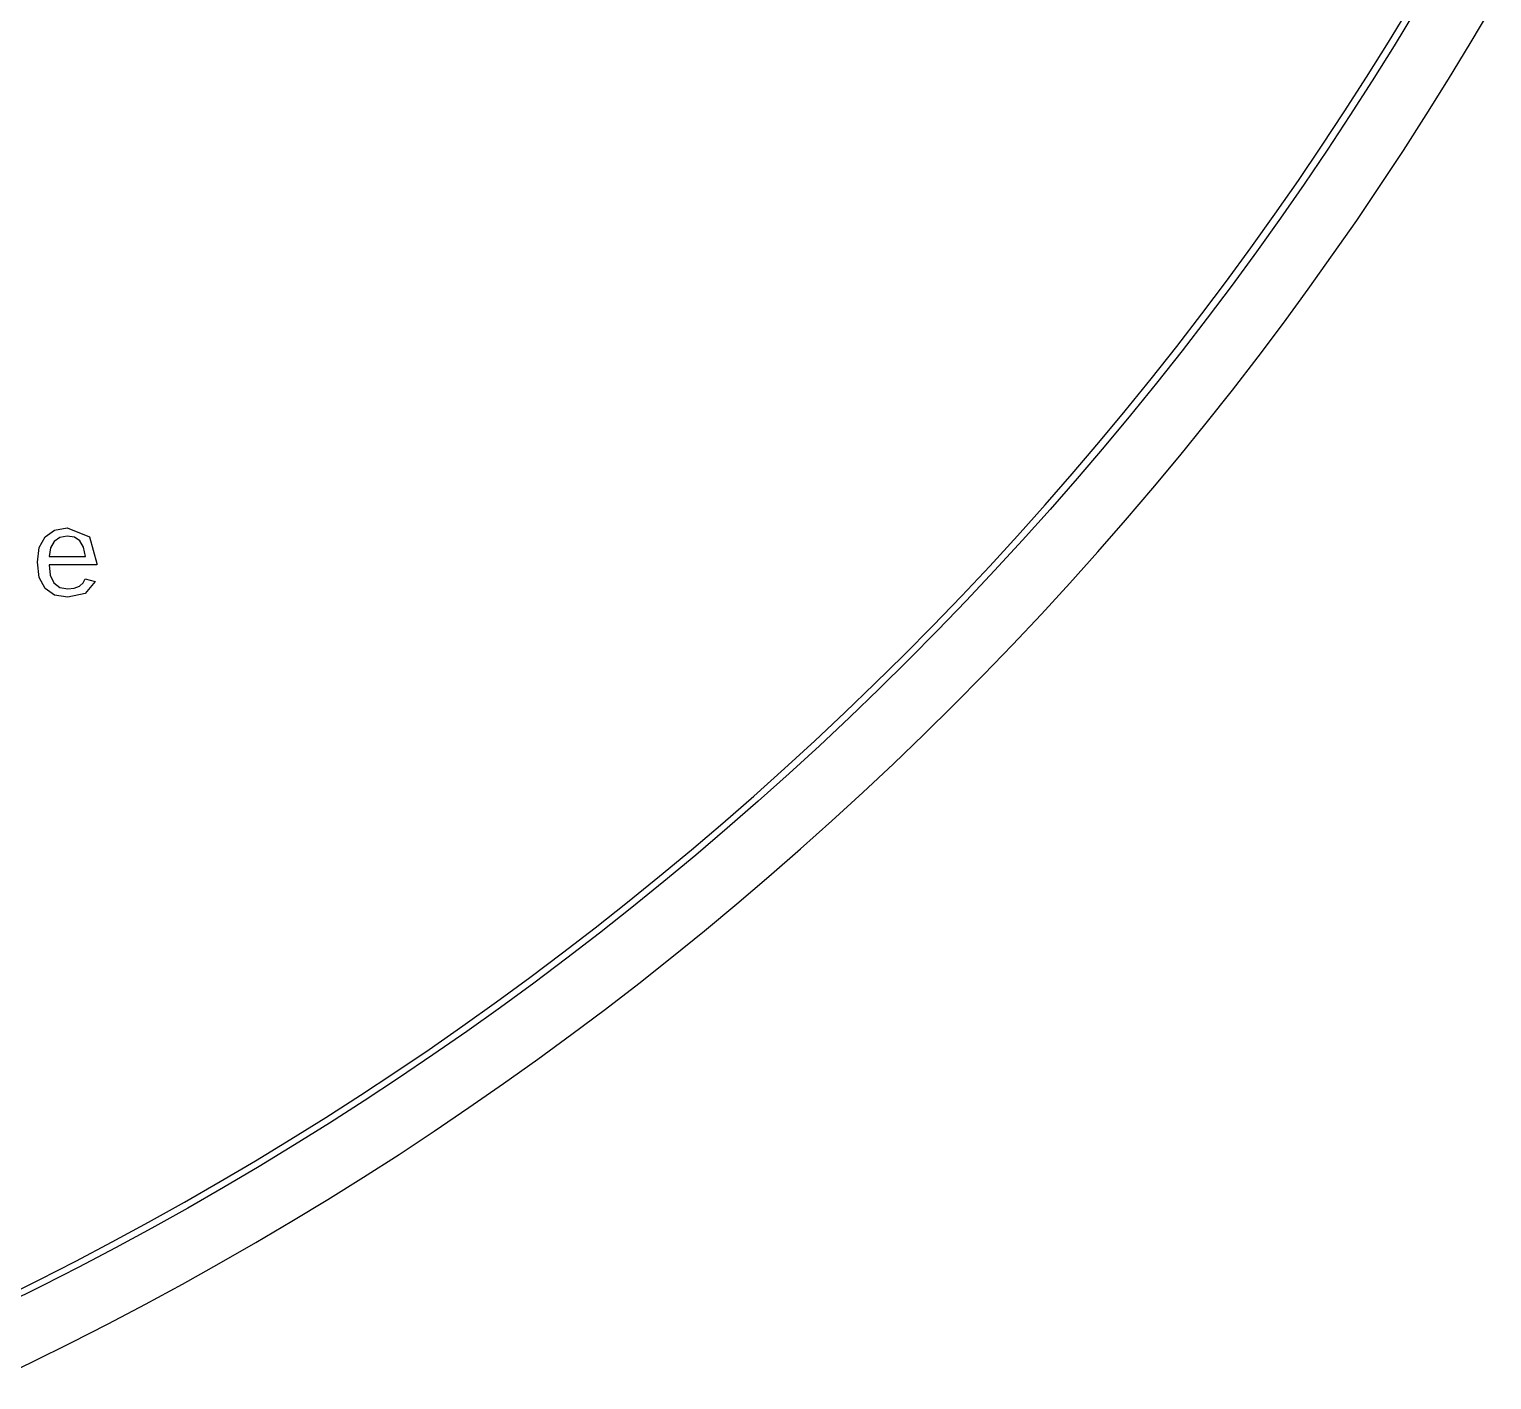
# Model space of a CAD drawing. Extents: x -25 to 122, y -49 to 104.
# Drawn here: x 79.32 to 111.95, y -41.64 to -11.5 of the extents above; entities that cross this region are included whole.
import ezdxf

# ---------------------------------------------------------------- set-up
doc = ezdxf.new("R2010")
doc.units = 0

msp = doc.modelspace()

# ---------------------------------------------------------------- linework, layer by layer
for p, q in [((109.643, -11.7919), (110.12, -11.0061)), ((110.249, -11.0833), (109.77, -11.8706)), ((111.471, -11.8159), (111.949, -11.0077)), ((109.156, -12.5717), (109.643, -11.7919)), ((109.77, -11.8706), (109.282, -12.6519)), ((110.984, -12.6181), (111.471, -11.8159)), ((108.659, -13.3455), (109.156, -12.5717)), ((109.282, -12.6519), (108.785, -13.4273)), ((110.486, -13.4143), (110.984, -12.6181)), ((108.153, -14.1131), (108.659, -13.3455)), ((108.785, -13.4273), (108.278, -14.1964)), ((109.979, -14.2044), (110.486, -13.4143)), ((107.637, -14.8745), (108.153, -14.1131)), ((108.278, -14.1964), (107.761, -14.9593)), ((109.462, -14.9881), (109.979, -14.2044)), ((107.113, -15.6294), (107.637, -14.8745)), ((107.761, -14.9593), (107.235, -15.7158)), ((108.936, -15.7655), (109.462, -14.9881)), ((106.578, -16.3779), (107.113, -15.6294)), ((107.235, -15.7158), (106.7, -16.4658)), ((108.4, -16.5363), (108.936, -15.7655)), ((106.035, -17.1198), (106.578, -16.3779)), ((106.7, -16.4658), (106.156, -17.2091)), ((107.855, -17.3005), (108.4, -16.5363)), ((105.483, -17.8549), (106.035, -17.1198)), ((106.156, -17.2091), (105.602, -17.9457)), ((107.3, -18.058), (107.855, -17.3005)), ((104.922, -18.5832), (105.483, -17.8549)), ((105.602, -17.9457), (105.04, -18.6755)), ((106.737, -18.8086), (107.3, -18.058)), ((104.352, -19.3046), (104.922, -18.5832)), ((105.04, -18.6755), (104.469, -19.3983)), ((106.163, -19.5522), (106.737, -18.8086)), ((103.773, -20.0189), (104.352, -19.3046)), ((104.469, -19.3983), (103.889, -20.1141)), ((105.581, -20.2887), (106.163, -19.5522)), ((103.185, -20.7261), (103.773, -20.0189)), ((103.889, -20.1141), (103.3, -20.8226)), ((104.99, -21.0181), (105.581, -20.2887)), ((102.589, -21.426), (103.185, -20.7261)), ((103.3, -20.8226), (102.702, -21.5239)), ((104.39, -21.7401), (104.99, -21.0181)), ((101.984, -22.1185), (102.589, -21.426)), ((102.702, -21.5239), (102.096, -22.2179)), ((103.781, -22.4547), (104.39, -21.7401)), ((101.371, -22.8035), (101.984, -22.1185)), ((102.096, -22.2179), (101.482, -22.9043)), ((103.164, -23.1618), (103.781, -22.4547)), ((79.5475, -23.067), (79.6776, -22.8262)), ((79.6776, -22.8262), (79.8882, -22.678)), ((79.8882, -22.678), (80.173, -22.6286)), ((80.1689, -22.8124), (80.0067, -22.8426)), ((80.3337, -22.8395), (80.1689, -22.8124)), ((80.173, -22.6286), (80.6674, -22.8273)), ((80.6674, -22.8273), (80.8323, -23.4232)), ((100.749, -23.481), (101.371, -22.8035)), ((79.5042, -23.3942), (79.5475, -23.067)), ((79.8008, -23.0769), (79.7681, -23.2657)), ((79.8821, -22.9333), (79.8008, -23.0769)), ((80.0067, -22.8426), (79.8821, -22.9333)), ((80.455, -22.9209), (80.3337, -22.8395)), ((80.5348, -23.0613), (80.455, -22.9209)), ((80.5752, -23.2657), (80.5348, -23.0613)), ((101.482, -22.9043), (100.859, -23.5831)), ((102.538, -23.8613), (103.164, -23.1618)), ((79.5475, -23.7359), (79.5042, -23.3942)), ((80.8323, -23.4564), (79.7653, -23.4564)), ((79.7653, -23.4564), (79.7919, -23.6841)), ((79.7681, -23.2657), (80.5752, -23.2657)), ((80.8323, -23.4232), (80.8323, -23.4564)), ((100.119, -24.1508), (100.749, -23.481)), ((79.6776, -23.9816), (79.5475, -23.7359)), ((79.7919, -23.6841), (79.8717, -23.8531)), ((80.5236, -23.8541), (80.5738, -23.7632)), ((80.5738, -23.7632), (80.7922, -23.8254)), ((100.859, -23.5831), (100.228, -24.2543)), ((79.8906, -24.1298), (79.6776, -23.9816)), ((79.8717, -23.8531), (80.0027, -23.9577)), ((80.1827, -24.1792), (79.8906, -24.1298)), ((80.0027, -23.9577), (80.1827, -23.9926)), ((80.1827, -23.9926), (80.3283, -23.9764)), ((80.5728, -24.0907), (80.1827, -24.1792)), ((80.3283, -23.9764), (80.4418, -23.9277)), ((80.4418, -23.9277), (80.5236, -23.8541)), ((80.7922, -23.8254), (80.5728, -24.0907)), ((101.903, -24.553), (102.538, -23.8613)), ((99.4811, -24.8128), (100.119, -24.1508)), ((100.228, -24.2543), (99.5885, -24.9176)), ((101.26, -25.2368), (101.903, -24.553)), ((98.835, -25.467), (99.4811, -24.8128)), ((99.5885, -24.9176), (98.941, -25.573)), ((100.608, -25.9128), (101.26, -25.2368)), ((98.1808, -26.1131), (98.835, -25.467)), ((98.941, -25.573), (98.2856, -26.2205)), ((99.9487, -26.5807), (100.608, -25.9128)), ((97.5188, -26.7512), (98.1808, -26.1131)), ((98.2856, -26.2205), (97.6223, -26.8598)), ((96.849, -27.3811), (97.5188, -26.7512)), ((99.2808, -27.2404), (99.9487, -26.5807)), ((97.6223, -26.8598), (96.9511, -27.491)), ((96.1715, -28.0028), (96.849, -27.3811)), ((98.6048, -27.8919), (99.2808, -27.2404)), ((96.9511, -27.491), (96.2723, -28.1139)), ((95.4865, -28.616), (96.1715, -28.0028)), ((97.921, -28.535), (98.6048, -27.8919)), ((96.2723, -28.1139), (95.5859, -28.7284)), ((94.794, -29.2209), (95.4865, -28.616)), ((97.2292, -29.1698), (97.921, -28.535)), ((95.5859, -28.7284), (94.8919, -29.3344)), ((94.0941, -29.8172), (94.794, -29.2209)), ((94.8919, -29.3344), (94.1906, -29.9319)), ((96.5298, -29.7959), (97.2292, -29.1698)), ((93.3869, -30.4048), (94.0941, -29.8172)), ((94.1906, -29.9319), (93.4821, -30.5208)), ((95.8227, -30.4135), (96.5298, -29.7959)), ((92.6726, -30.9837), (93.3869, -30.4048)), ((93.4821, -30.5208), (92.7663, -31.1008)), ((95.1081, -31.0223), (95.8227, -30.4135)), ((91.9512, -31.5538), (92.6726, -30.9837)), ((92.7663, -31.1008), (92.0435, -31.6721)), ((94.3861, -31.6223), (95.1081, -31.0223)), ((91.2229, -32.1151), (91.9512, -31.5538)), ((93.6567, -32.2134), (94.3861, -31.6223)), ((92.0435, -31.6721), (91.3137, -32.2345)), ((90.4878, -32.6673), (91.2229, -32.1151)), ((91.3137, -32.2345), (90.5771, -32.7878)), ((92.9202, -32.7955), (93.6567, -32.2134)), ((89.7459, -33.2105), (90.4878, -32.6673)), ((90.5771, -32.7878), (89.8338, -33.3321)), ((92.1766, -33.3685), (92.9202, -32.7955)), ((88.9974, -33.7445), (89.7459, -33.2105)), ((89.8338, -33.3321), (89.0838, -33.8672)), ((91.426, -33.9324), (92.1766, -33.3685)), ((88.2424, -34.2693), (88.9974, -33.7445)), ((89.0838, -33.8672), (88.3273, -34.393)), ((90.6685, -34.487), (91.426, -33.9324)), ((87.4811, -34.7849), (88.2424, -34.2693)), ((88.3273, -34.393), (87.5644, -34.9096)), ((89.9043, -35.0322), (90.6685, -34.487)), ((86.7135, -35.291), (87.4811, -34.7849)), ((87.5644, -34.9096), (86.7953, -35.4167)), ((89.1335, -35.5681), (89.9043, -35.0322)), ((85.9397, -35.7876), (86.7135, -35.291)), ((86.7953, -35.4167), (86.0199, -35.9144)), ((85.1599, -36.2748), (85.9397, -35.7876)), ((88.3561, -36.0944), (89.1335, -35.5681)), ((86.0199, -35.9144), (85.2386, -36.4025)), ((87.5724, -36.6112), (88.3561, -36.0944)), ((84.3741, -36.7523), (85.1599, -36.2748)), ((85.2386, -36.4025), (84.4512, -36.881)), ((83.5826, -37.2202), (84.3741, -36.7523)), ((86.7823, -37.1183), (87.5724, -36.6112)), ((84.4512, -36.881), (83.6581, -37.3498)), ((85.9861, -37.6157), (86.7823, -37.1183)), ((82.7854, -37.6783), (83.5826, -37.2202)), ((83.6581, -37.3498), (82.8593, -37.8088)), ((81.9826, -38.1265), (82.7854, -37.6783)), ((82.8593, -37.8088), (82.0549, -38.258)), ((85.1839, -38.1032), (85.9861, -37.6157)), ((81.1744, -38.5649), (81.9826, -38.1265)), ((84.3757, -38.5809), (85.1839, -38.1032)), ((82.0549, -38.258), (81.2451, -38.6972)), ((80.3609, -38.9934), (81.1744, -38.5649)), ((81.2451, -38.6972), (80.4299, -39.1265)), ((83.5617, -39.0486), (84.3757, -38.5809)), ((79.5421, -39.4118), (80.3609, -38.9934)), ((80.4299, -39.1265), (79.6096, -39.5458)), ((82.7421, -39.5064), (83.5617, -39.0486)), ((78.7183, -39.8202), (79.5421, -39.4118)), ((79.6096, -39.5458), (78.7841, -39.955)), ((81.9168, -39.954), (82.7421, -39.5064)), ((81.0862, -40.3914), (81.9168, -39.954)), ((80.2503, -40.8186), (81.0862, -40.3914)), ((79.4091, -41.2356), (80.2503, -40.8186)), ((78.563, -41.6422), (79.4091, -41.2356))]:
    msp.add_line(p, q)

doc.saveas('drawing.dxf')
